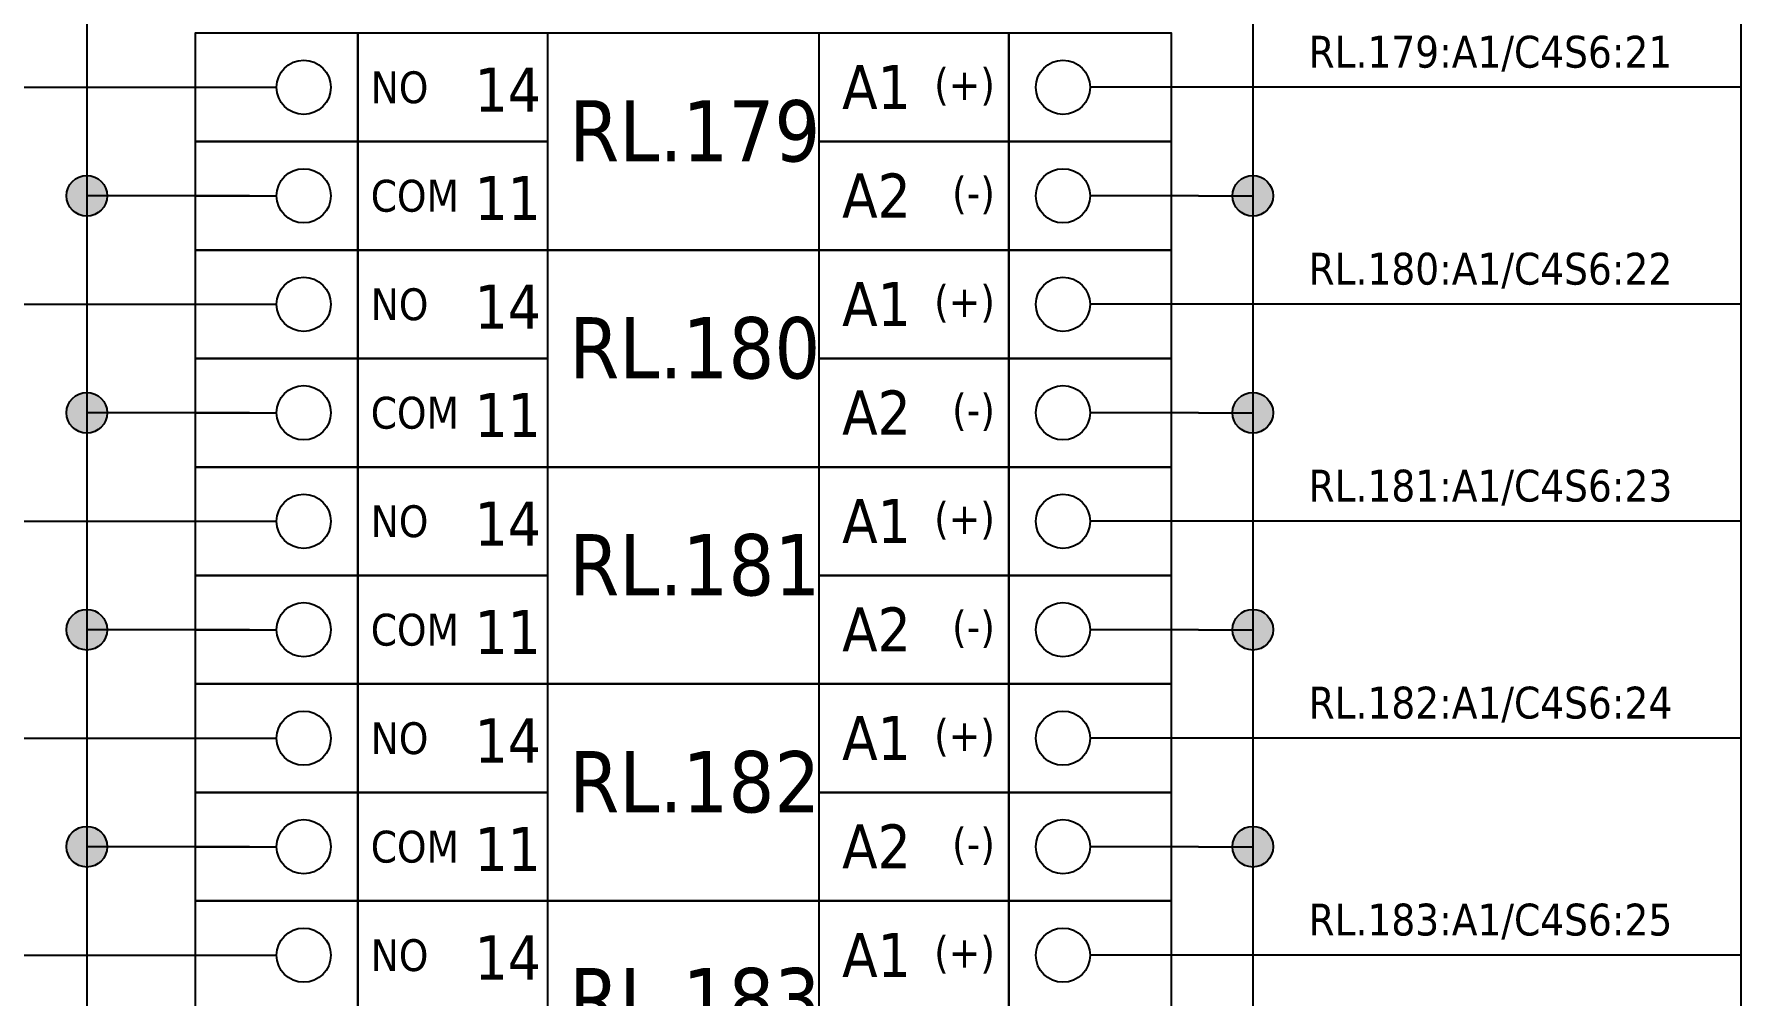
# Model space of a CAD drawing. Header units: millimetres. Extents: x 0 to 1792788, y -13 to 262234.
# Drawn here: x 236.1 to 299, y 99.5 to 135 of the extents above; entities that cross this region are included whole.
import ezdxf
from ezdxf.enums import TextEntityAlignment as Align

# ---------------------------------------------------------------- set-up
doc = ezdxf.new("R2010")
doc.units = ezdxf.units.MM
doc.linetypes.add('EPL_DASHDOT', pattern=[1, 0.8, -0.1, 0, -0.1])
for name, color, linetype, lineweight in [('EPLAN300', 5, 'Continuous', 25), ('EPLAN302', 5, 'Continuous', 25), ('EPLAN305', 5, 'Continuous', 25), ('EPLAN307', 134, 'EPL_DASHDOT', 25), ('EPLAN311', 7, 'Continuous', 25), ('EPLAN317', 7, 'Continuous', 25), ('EPLAN400', 5, 'Continuous', 35), ('EPLAN405', 7, 'Continuous', 25), ('EPLAN420', 7, 'Continuous', 35), ('EPLAN421', 5, 'Continuous', 35), ('EPLAN440', 73, 'Continuous', 35), ('EPLAN500', 7, 'Continuous', 35), ('EPLAN501', 7, 'Continuous', 35), ('EPLAN502', 7, 'Continuous', 35), ('EPLAN503', 7, 'Continuous', 35), ('EPLAN504', 7, 'Continuous', 35)]:
    doc.layers.add(name, color=color, linetype=linetype, lineweight=lineweight)
doc.styles.add('Tahoma', font='')
doc.styles.get('Tahoma').set_extended_font_data('Tahoma')

# ---------------------------------------------------------------- blocks, each defined once
blk = doc.blocks.new('EPLSYM_LibrarySPECIAL_Symbol17_Variant3_Placement1')
at = {"layer": 'EPLAN302', "lineweight": 25, "ltscale": 4}
blk.add_line((4, 0), (1, 0), dxfattribs=at)
blk.add_circle((0, 0), 1, dxfattribs=at)
at = {"layer": 'EPLAN420', "color": 7, "style": 'Tahoma'}
blk.add_attdef('17_20036', text='', height=1.6254, dxfattribs=at).set_placement((-1.5, -0.16254), align=Align.MIDDLE_RIGHT)
at = {"layer": 'EPLAN421', "color": 5, "style": 'Tahoma'}
blk.add_attdef('17_20039', text='', height=1.1739, dxfattribs=at).set_placement((3, 1), align=Align.BOTTOM_RIGHT)
blk = doc.blocks.new('EPLSYM_LibrarySPECIAL_Symbol17_Variant1_Placement1')
at = {"layer": 'EPLAN302', "lineweight": 25, "ltscale": 4}
blk.add_line((-4, 0), (-1, 0), dxfattribs=at)
blk.add_circle((0, 0), 1, dxfattribs=at)
at = {"layer": 'EPLAN420', "color": 7, "style": 'Tahoma'}
blk.add_attdef('17_20036', text='', height=1.6254, dxfattribs=at).set_placement((1.5, -0.16254), align=Align.MIDDLE_LEFT)
at = {"layer": 'EPLAN421', "color": 5, "style": 'Tahoma'}
blk.add_attdef('17_20039', text='', height=1.1739, dxfattribs=at).set_placement((-3, 1), align=Align.BOTTOM_LEFT)
blk = doc.blocks.new('EPLSYM_LibrarySPECIAL_Symbol2_Variant0_Placement1_18')
at = {"layer": 'EPLAN307', "lineweight": 25, "ltscale": 4}
blk.add_lwpolyline([(0, -8), (36, -8), (36, 0), (0, 0)], close=True, dxfattribs=at)
at = {"layer": 'EPLAN400', "color": 5, "style": 'Tahoma'}
blk.add_attdef('88_20010', text='', height=2.2575, dxfattribs=at).set_placement((-1.5, -0.9515), align=Align.TOP_CENTER)
at = {"layer": 'EPLAN500', "color": 7, "style": 'Tahoma'}
blk.add_attdef('88_20027', text='', height=1.6254, dxfattribs=at).set_placement((-1.5, -4.57508), align=Align.TOP_RIGHT)
at = {"layer": 'EPLAN501', "color": 7, "style": 'Tahoma'}
blk.add_attdef('88_20011', text='', height=1.6254, dxfattribs=at).set_placement((-1.5, -9.97508), align=Align.TOP_RIGHT)
at = {"layer": 'EPLAN502', "color": 7, "style": 'Tahoma'}
blk.add_attdef('88_20025', text='', height=1.6254, dxfattribs=at).set_placement((-1.5, -12.67508), align=Align.TOP_RIGHT)
at = {"layer": 'EPLAN503', "color": 7, "style": 'Tahoma'}
blk.add_attdef('88_20024', text='', height=1.6254, dxfattribs=at).set_placement((-1.5, -15.37508), align=Align.TOP_RIGHT)
at = {"layer": 'EPLAN504', "color": 7, "style": 'Tahoma'}
blk.add_attdef('88_20901[1]', text='', height=1.6254, dxfattribs=at).set_placement((-1.5, -7.27508), align=Align.TOP_RIGHT)
blk = doc.blocks.new('EPLSYM_LibrarySPECIAL_Symbol0_Variant0_Placement1_18')
at = {"layer": 'EPLAN305', "lineweight": 25, "ltscale": 4}
blk.add_lwpolyline([(0, -8), (36, -8), (36, 0), (0, 0)], close=True, dxfattribs=at)
at = {"layer": 'EPLAN400', "color": 5, "style": 'Tahoma'}
blk.add_attdef('17_20010', text='', height=2.2575, dxfattribs=at).set_placement((-1.5, -0.9515), align=Align.TOP_CENTER)
at = {"layer": 'EPLAN440', "color": 73, "style": 'Tahoma'}
blk.add_attdef('17_20300', text='', height=1.6254, dxfattribs=at).set_placement((-1.5, -4.57508), align=Align.TOP_RIGHT)
at = {"layer": 'EPLAN500', "color": 7, "style": 'Tahoma'}
blk.add_attdef('17_20027', text='', height=1.6254, dxfattribs=at).set_placement((-1.5, -7.27508), align=Align.TOP_RIGHT)
at = {"layer": 'EPLAN501', "color": 7, "style": 'Tahoma'}
blk.add_attdef('17_20011', text='', height=1.6254, dxfattribs=at).set_placement((-1.5, -12.67508), align=Align.TOP_RIGHT)
at = {"layer": 'EPLAN502', "color": 7, "style": 'Tahoma'}
blk.add_attdef('17_20025', text='', height=1.6254, dxfattribs=at).set_placement((-1.5, -15.37508), align=Align.TOP_RIGHT)
at = {"layer": 'EPLAN503', "color": 7, "style": 'Tahoma'}
blk.add_attdef('17_20024', text='', height=1.6254, dxfattribs=at).set_placement((-1.5, -18.07508), align=Align.TOP_RIGHT)
at = {"layer": 'EPLAN504', "color": 7, "style": 'Tahoma'}
blk.add_attdef('17_20901[1]', text='', height=1.6254, dxfattribs=at).set_placement((-1.5, -9.97508), align=Align.TOP_RIGHT)
blk = doc.blocks.new('EPLSYM_LibrarySPECIAL_Symbol2_Variant0_Placement1_19')
at = {"layer": 'EPLAN307', "lineweight": 25, "ltscale": 4}
blk.add_lwpolyline([(0, -8), (36, -8), (36, 0), (0, 0)], close=True, dxfattribs=at)
at = {"layer": 'EPLAN400', "color": 5, "style": 'Tahoma'}
blk.add_attdef('88_20010', text='', height=2.2575, dxfattribs=at).set_placement((-1.5, -0.9515), align=Align.TOP_CENTER)
at = {"layer": 'EPLAN500', "color": 7, "style": 'Tahoma'}
blk.add_attdef('88_20027', text='', height=1.6254, dxfattribs=at).set_placement((-1.5, -4.57508), align=Align.TOP_RIGHT)
at = {"layer": 'EPLAN501', "color": 7, "style": 'Tahoma'}
blk.add_attdef('88_20011', text='', height=1.6254, dxfattribs=at).set_placement((-1.5, -9.97508), align=Align.TOP_RIGHT)
at = {"layer": 'EPLAN502', "color": 7, "style": 'Tahoma'}
blk.add_attdef('88_20025', text='', height=1.6254, dxfattribs=at).set_placement((-1.5, -12.67508), align=Align.TOP_RIGHT)
at = {"layer": 'EPLAN503', "color": 7, "style": 'Tahoma'}
blk.add_attdef('88_20024', text='', height=1.6254, dxfattribs=at).set_placement((-1.5, -15.37508), align=Align.TOP_RIGHT)
at = {"layer": 'EPLAN504', "color": 7, "style": 'Tahoma'}
blk.add_attdef('88_20901[1]', text='', height=1.6254, dxfattribs=at).set_placement((-1.5, -7.27508), align=Align.TOP_RIGHT)
blk = doc.blocks.new('EPLSYM_LibrarySPECIAL_Symbol0_Variant0_Placement1_19')
at = {"layer": 'EPLAN305', "lineweight": 25, "ltscale": 4}
blk.add_lwpolyline([(0, -8), (36, -8), (36, 0), (0, 0)], close=True, dxfattribs=at)
at = {"layer": 'EPLAN400', "color": 5, "style": 'Tahoma'}
blk.add_attdef('17_20010', text='', height=2.2575, dxfattribs=at).set_placement((-1.5, -0.9515), align=Align.TOP_CENTER)
at = {"layer": 'EPLAN440', "color": 73, "style": 'Tahoma'}
blk.add_attdef('17_20300', text='', height=1.6254, dxfattribs=at).set_placement((-1.5, -4.57508), align=Align.TOP_RIGHT)
at = {"layer": 'EPLAN500', "color": 7, "style": 'Tahoma'}
blk.add_attdef('17_20027', text='', height=1.6254, dxfattribs=at).set_placement((-1.5, -7.27508), align=Align.TOP_RIGHT)
at = {"layer": 'EPLAN501', "color": 7, "style": 'Tahoma'}
blk.add_attdef('17_20011', text='', height=1.6254, dxfattribs=at).set_placement((-1.5, -12.67508), align=Align.TOP_RIGHT)
at = {"layer": 'EPLAN502', "color": 7, "style": 'Tahoma'}
blk.add_attdef('17_20025', text='', height=1.6254, dxfattribs=at).set_placement((-1.5, -15.37508), align=Align.TOP_RIGHT)
at = {"layer": 'EPLAN503', "color": 7, "style": 'Tahoma'}
blk.add_attdef('17_20024', text='', height=1.6254, dxfattribs=at).set_placement((-1.5, -18.07508), align=Align.TOP_RIGHT)
at = {"layer": 'EPLAN504', "color": 7, "style": 'Tahoma'}
blk.add_attdef('17_20901[1]', text='', height=1.6254, dxfattribs=at).set_placement((-1.5, -9.97508), align=Align.TOP_RIGHT)
blk = doc.blocks.new('EPLSYM_LibrarySPECIAL_Symbol2_Variant0_Placement1_20')
at = {"layer": 'EPLAN307', "lineweight": 25, "ltscale": 4}
blk.add_lwpolyline([(0, -8), (36, -8), (36, 0), (0, 0)], close=True, dxfattribs=at)
at = {"layer": 'EPLAN400', "color": 5, "style": 'Tahoma'}
blk.add_attdef('88_20010', text='', height=2.2575, dxfattribs=at).set_placement((-1.5, -0.9515), align=Align.TOP_CENTER)
at = {"layer": 'EPLAN500', "color": 7, "style": 'Tahoma'}
blk.add_attdef('88_20027', text='', height=1.6254, dxfattribs=at).set_placement((-1.5, -4.57508), align=Align.TOP_RIGHT)
at = {"layer": 'EPLAN501', "color": 7, "style": 'Tahoma'}
blk.add_attdef('88_20011', text='', height=1.6254, dxfattribs=at).set_placement((-1.5, -9.97508), align=Align.TOP_RIGHT)
at = {"layer": 'EPLAN502', "color": 7, "style": 'Tahoma'}
blk.add_attdef('88_20025', text='', height=1.6254, dxfattribs=at).set_placement((-1.5, -12.67508), align=Align.TOP_RIGHT)
at = {"layer": 'EPLAN503', "color": 7, "style": 'Tahoma'}
blk.add_attdef('88_20024', text='', height=1.6254, dxfattribs=at).set_placement((-1.5, -15.37508), align=Align.TOP_RIGHT)
at = {"layer": 'EPLAN504', "color": 7, "style": 'Tahoma'}
blk.add_attdef('88_20901[1]', text='', height=1.6254, dxfattribs=at).set_placement((-1.5, -7.27508), align=Align.TOP_RIGHT)
blk = doc.blocks.new('EPLSYM_LibrarySPECIAL_Symbol0_Variant0_Placement1_20')
at = {"layer": 'EPLAN305', "lineweight": 25, "ltscale": 4}
blk.add_lwpolyline([(0, -8), (36, -8), (36, 0), (0, 0)], close=True, dxfattribs=at)
at = {"layer": 'EPLAN400', "color": 5, "style": 'Tahoma'}
blk.add_attdef('17_20010', text='', height=2.2575, dxfattribs=at).set_placement((-1.5, -0.9515), align=Align.TOP_CENTER)
at = {"layer": 'EPLAN440', "color": 73, "style": 'Tahoma'}
blk.add_attdef('17_20300', text='', height=1.6254, dxfattribs=at).set_placement((-1.5, -4.57508), align=Align.TOP_RIGHT)
at = {"layer": 'EPLAN500', "color": 7, "style": 'Tahoma'}
blk.add_attdef('17_20027', text='', height=1.6254, dxfattribs=at).set_placement((-1.5, -7.27508), align=Align.TOP_RIGHT)
at = {"layer": 'EPLAN501', "color": 7, "style": 'Tahoma'}
blk.add_attdef('17_20011', text='', height=1.6254, dxfattribs=at).set_placement((-1.5, -12.67508), align=Align.TOP_RIGHT)
at = {"layer": 'EPLAN502', "color": 7, "style": 'Tahoma'}
blk.add_attdef('17_20025', text='', height=1.6254, dxfattribs=at).set_placement((-1.5, -15.37508), align=Align.TOP_RIGHT)
at = {"layer": 'EPLAN503', "color": 7, "style": 'Tahoma'}
blk.add_attdef('17_20024', text='', height=1.6254, dxfattribs=at).set_placement((-1.5, -18.07508), align=Align.TOP_RIGHT)
at = {"layer": 'EPLAN504', "color": 7, "style": 'Tahoma'}
blk.add_attdef('17_20901[1]', text='', height=1.6254, dxfattribs=at).set_placement((-1.5, -9.97508), align=Align.TOP_RIGHT)
blk = doc.blocks.new('EPLSYM_LibrarySPECIAL_Symbol2_Variant0_Placement1_21')
at = {"layer": 'EPLAN307', "lineweight": 25, "ltscale": 4}
blk.add_lwpolyline([(0, -8), (36, -8), (36, 0), (0, 0)], close=True, dxfattribs=at)
at = {"layer": 'EPLAN400', "color": 5, "style": 'Tahoma'}
blk.add_attdef('88_20010', text='', height=2.2575, dxfattribs=at).set_placement((-1.5, -0.9515), align=Align.TOP_CENTER)
at = {"layer": 'EPLAN500', "color": 7, "style": 'Tahoma'}
blk.add_attdef('88_20027', text='', height=1.6254, dxfattribs=at).set_placement((-1.5, -4.57508), align=Align.TOP_RIGHT)
at = {"layer": 'EPLAN501', "color": 7, "style": 'Tahoma'}
blk.add_attdef('88_20011', text='', height=1.6254, dxfattribs=at).set_placement((-1.5, -9.97508), align=Align.TOP_RIGHT)
at = {"layer": 'EPLAN502', "color": 7, "style": 'Tahoma'}
blk.add_attdef('88_20025', text='', height=1.6254, dxfattribs=at).set_placement((-1.5, -12.67508), align=Align.TOP_RIGHT)
at = {"layer": 'EPLAN503', "color": 7, "style": 'Tahoma'}
blk.add_attdef('88_20024', text='', height=1.6254, dxfattribs=at).set_placement((-1.5, -15.37508), align=Align.TOP_RIGHT)
at = {"layer": 'EPLAN504', "color": 7, "style": 'Tahoma'}
blk.add_attdef('88_20901[1]', text='', height=1.6254, dxfattribs=at).set_placement((-1.5, -7.27508), align=Align.TOP_RIGHT)
blk = doc.blocks.new('EPLSYM_LibrarySPECIAL_Symbol0_Variant0_Placement1_21')
at = {"layer": 'EPLAN305', "lineweight": 25, "ltscale": 4}
blk.add_lwpolyline([(0, -8), (36, -8), (36, 0), (0, 0)], close=True, dxfattribs=at)
at = {"layer": 'EPLAN400', "color": 5, "style": 'Tahoma'}
blk.add_attdef('17_20010', text='', height=2.2575, dxfattribs=at).set_placement((-1.5, -0.9515), align=Align.TOP_CENTER)
at = {"layer": 'EPLAN440', "color": 73, "style": 'Tahoma'}
blk.add_attdef('17_20300', text='', height=1.6254, dxfattribs=at).set_placement((-1.5, -4.57508), align=Align.TOP_RIGHT)
at = {"layer": 'EPLAN500', "color": 7, "style": 'Tahoma'}
blk.add_attdef('17_20027', text='', height=1.6254, dxfattribs=at).set_placement((-1.5, -7.27508), align=Align.TOP_RIGHT)
at = {"layer": 'EPLAN501', "color": 7, "style": 'Tahoma'}
blk.add_attdef('17_20011', text='', height=1.6254, dxfattribs=at).set_placement((-1.5, -12.67508), align=Align.TOP_RIGHT)
at = {"layer": 'EPLAN502', "color": 7, "style": 'Tahoma'}
blk.add_attdef('17_20025', text='', height=1.6254, dxfattribs=at).set_placement((-1.5, -15.37508), align=Align.TOP_RIGHT)
at = {"layer": 'EPLAN503', "color": 7, "style": 'Tahoma'}
blk.add_attdef('17_20024', text='', height=1.6254, dxfattribs=at).set_placement((-1.5, -18.07508), align=Align.TOP_RIGHT)
at = {"layer": 'EPLAN504', "color": 7, "style": 'Tahoma'}
blk.add_attdef('17_20901[1]', text='', height=1.6254, dxfattribs=at).set_placement((-1.5, -9.97508), align=Align.TOP_RIGHT)
blk = doc.blocks.new('EPLSYM_LibrarySPECIAL_Symbol2_Variant0_Placement1_22')
at = {"layer": 'EPLAN307', "lineweight": 25, "ltscale": 4}
blk.add_lwpolyline([(0, -8), (36, -8), (36, 0), (0, 0)], close=True, dxfattribs=at)
at = {"layer": 'EPLAN400', "color": 5, "style": 'Tahoma'}
blk.add_attdef('88_20010', text='', height=2.2575, dxfattribs=at).set_placement((-1.5, -0.9515), align=Align.TOP_CENTER)
at = {"layer": 'EPLAN500', "color": 7, "style": 'Tahoma'}
blk.add_attdef('88_20027', text='', height=1.6254, dxfattribs=at).set_placement((-1.5, -4.57508), align=Align.TOP_RIGHT)
at = {"layer": 'EPLAN501', "color": 7, "style": 'Tahoma'}
blk.add_attdef('88_20011', text='', height=1.6254, dxfattribs=at).set_placement((-1.5, -9.97508), align=Align.TOP_RIGHT)
at = {"layer": 'EPLAN502', "color": 7, "style": 'Tahoma'}
blk.add_attdef('88_20025', text='', height=1.6254, dxfattribs=at).set_placement((-1.5, -12.67508), align=Align.TOP_RIGHT)
at = {"layer": 'EPLAN503', "color": 7, "style": 'Tahoma'}
blk.add_attdef('88_20024', text='', height=1.6254, dxfattribs=at).set_placement((-1.5, -15.37508), align=Align.TOP_RIGHT)
at = {"layer": 'EPLAN504', "color": 7, "style": 'Tahoma'}
blk.add_attdef('88_20901[1]', text='', height=1.6254, dxfattribs=at).set_placement((-1.5, -7.27508), align=Align.TOP_RIGHT)
blk = doc.blocks.new('EPLSYM_LibrarySPECIAL_Symbol0_Variant0_Placement1_22')
at = {"layer": 'EPLAN305', "lineweight": 25, "ltscale": 4}
blk.add_lwpolyline([(0, -8), (36, -8), (36, 0), (0, 0)], close=True, dxfattribs=at)
at = {"layer": 'EPLAN400', "color": 5, "style": 'Tahoma'}
blk.add_attdef('17_20010', text='', height=2.2575, dxfattribs=at).set_placement((-1.5, -0.9515), align=Align.TOP_CENTER)
at = {"layer": 'EPLAN440', "color": 73, "style": 'Tahoma'}
blk.add_attdef('17_20300', text='', height=1.6254, dxfattribs=at).set_placement((-1.5, -4.57508), align=Align.TOP_RIGHT)
at = {"layer": 'EPLAN500', "color": 7, "style": 'Tahoma'}
blk.add_attdef('17_20027', text='', height=1.6254, dxfattribs=at).set_placement((-1.5, -7.27508), align=Align.TOP_RIGHT)
at = {"layer": 'EPLAN501', "color": 7, "style": 'Tahoma'}
blk.add_attdef('17_20011', text='', height=1.6254, dxfattribs=at).set_placement((-1.5, -12.67508), align=Align.TOP_RIGHT)
at = {"layer": 'EPLAN502', "color": 7, "style": 'Tahoma'}
blk.add_attdef('17_20025', text='', height=1.6254, dxfattribs=at).set_placement((-1.5, -15.37508), align=Align.TOP_RIGHT)
at = {"layer": 'EPLAN503', "color": 7, "style": 'Tahoma'}
blk.add_attdef('17_20024', text='', height=1.6254, dxfattribs=at).set_placement((-1.5, -18.07508), align=Align.TOP_RIGHT)
at = {"layer": 'EPLAN504', "color": 7, "style": 'Tahoma'}
blk.add_attdef('17_20901[1]', text='', height=1.6254, dxfattribs=at).set_placement((-1.5, -9.97508), align=Align.TOP_RIGHT)
blk = doc.blocks.new('EPLSYM_LibrarySPECIAL_Symbol308_Variant0_Placement0')
at = {"layer": 'EPLAN405', "color": 7, "style": 'Tahoma'}
for tag, p in [('17_31011', (1.5, 6.35)), ('17_31002', (1.5, 0.5))]:
    blk.add_attdef(tag, text='', height=1.174, dxfattribs=at).set_placement(p, align=Align.BOTTOM_LEFT)
for tag, p in [('17_31004', (1.5, 4.4)), ('17_31003', (1.5, 2.45))]:
    blk.add_attdef(tag, p, '', height=1.174, dxfattribs=at)

msp = doc.modelspace()

# ---------------------------------------------------------------- hatches: boundary and pattern name
at = {"layer": 'EPLAN311', "linetype": 'Continuous', "lineweight": 25, "ltscale": 4}
h = msp.add_hatch(color=7, dxfattribs=at)
edge = h.paths.add_edge_path(flags=0)
edge.add_arc((238, 129), 0.75, 0, 360)
h = msp.add_hatch(color=7, dxfattribs=at)
edge = h.paths.add_edge_path(flags=0)
edge.add_arc((281, 129), 0.75, 0, 360)
h = msp.add_hatch(color=7, dxfattribs=at)
edge = h.paths.add_edge_path(flags=0)
edge.add_arc((238, 121), 0.75, 0, 360)
h = msp.add_hatch(color=7, dxfattribs=at)
edge = h.paths.add_edge_path(flags=0)
edge.add_arc((281, 121), 0.75, 0, 360)
h = msp.add_hatch(color=7, dxfattribs=at)
edge = h.paths.add_edge_path(flags=0)
edge.add_arc((238, 113), 0.75, 0, 360)
h = msp.add_hatch(color=7, dxfattribs=at)
edge = h.paths.add_edge_path(flags=0)
edge.add_arc((281, 113), 0.75, 0, 360)
h = msp.add_hatch(color=7, dxfattribs=at)
edge = h.paths.add_edge_path(flags=0)
edge.add_arc((238, 105), 0.75, 0, 360)
h = msp.add_hatch(color=7, dxfattribs=at)
edge = h.paths.add_edge_path(flags=0)
edge.add_arc((281, 105), 0.75, 0, 360)

# ---------------------------------------------------------------- linework, layer by layer
at = {"layer": 'EPLAN300', "lineweight": 25, "ltscale": 4}
for points in [[(242, 131), (248, 131), (248, 135), (242, 135)], [(248, 127), (272, 127), (272, 135), (248, 135)], [(248, 131), (255, 131), (255, 135), (248, 135)], [(265, 131), (272, 131), (272, 135), (265, 135)], [(272, 131), (278, 131), (278, 135), (272, 135)], [(242, 127), (248, 127), (248, 131), (242, 131)], [(248, 127), (255, 127), (255, 131), (248, 131)], [(265, 127), (272, 127), (272, 131), (265, 131)], [(272, 127), (278, 127), (278, 131), (272, 131)], [(242, 123), (248, 123), (248, 127), (242, 127)], [(248, 119), (272, 119), (272, 127), (248, 127)], [(248, 123), (255, 123), (255, 127), (248, 127)], [(265, 123), (272, 123), (272, 127), (265, 127)], [(272, 123), (278, 123), (278, 127), (272, 127)], [(242, 119), (248, 119), (248, 123), (242, 123)], [(248, 119), (255, 119), (255, 123), (248, 123)], [(265, 119), (272, 119), (272, 123), (265, 123)], [(272, 119), (278, 119), (278, 123), (272, 123)], [(242, 115), (248, 115), (248, 119), (242, 119)], [(248, 111), (272, 111), (272, 119), (248, 119)], [(248, 115), (255, 115), (255, 119), (248, 119)], [(265, 115), (272, 115), (272, 119), (265, 119)], [(272, 115), (278, 115), (278, 119), (272, 119)], [(242, 111), (248, 111), (248, 115), (242, 115)], [(248, 111), (255, 111), (255, 115), (248, 115)], [(265, 111), (272, 111), (272, 115), (265, 115)], [(272, 111), (278, 111), (278, 115), (272, 115)], [(242, 107), (248, 107), (248, 111), (242, 111)], [(248, 103), (272, 103), (272, 111), (248, 111)], [(248, 107), (255, 107), (255, 111), (248, 111)], [(265, 107), (272, 107), (272, 111), (265, 111)], [(272, 107), (278, 107), (278, 111), (272, 111)], [(242, 103), (248, 103), (248, 107), (242, 107)], [(248, 103), (255, 103), (255, 107), (248, 107)], [(265, 103), (272, 103), (272, 107), (265, 107)], [(272, 103), (278, 103), (278, 107), (272, 107)], [(242, 99), (248, 99), (248, 103), (242, 103)], [(248, 95), (272, 95), (272, 103), (248, 103)], [(248, 99), (255, 99), (255, 103), (248, 103)], [(265, 99), (272, 99), (272, 103), (265, 103)], [(272, 99), (278, 99), (278, 103), (272, 103)]]:
    msp.add_lwpolyline(points, close=True, dxfattribs=at)
at = {"layer": 'EPLAN311', "ltscale": 4}
for p, q in [((238, 137), (238, 129)), ((281, 137), (281, 129)), ((299, 133), (297, 133)), ((238, 129), (238, 121)), ((244, 129), (240, 129)), ((279, 129), (276, 129)), ((281, 129), (281, 121)), ((299, 125), (297, 125)), ((238, 121), (238, 113)), ((244, 121), (240, 121)), ((279, 121), (276, 121)), ((281, 121), (281, 113)), ((299, 117), (297, 117)), ((238, 113), (238, 105)), ((244, 113), (240, 113)), ((279, 113), (276, 113)), ((281, 113), (281, 105)), ((299, 109), (297, 109)), ((238, 105), (238, 97)), ((244, 105), (240, 105)), ((279, 105), (276, 105)), ((281, 105), (281, 97)), ((299, 101), (297, 101))]:
    msp.add_line(p, q, dxfattribs=at)
at = {"layer": 'EPLAN311', "color": 7, "ltscale": 4}
for p, q in [((184.05, 133), (244, 133)), ((299, 133), (276, 133)), ((184.05, 125), (244, 125)), ((299, 125), (276, 125)), ((184.05, 117), (244, 117)), ((299, 117), (276, 117)), ((184.05, 109), (244, 109)), ((299, 109), (276, 109)), ((184.05, 101), (244, 101)), ((299, 101), (276, 101))]:
    msp.add_line(p, q, dxfattribs=at)
at = {"layer": 'EPLAN311', "color": 7, "linetype": 'Continuous', "lineweight": 25, "ltscale": 4}
for p, q in [((238, 131), (238, 127)), ((281, 131), (281, 127)), ((240, 129), (238, 129)), ((279, 129), (281, 129)), ((238, 123), (238, 119)), ((281, 123), (281, 119)), ((240, 121), (238, 121)), ((279, 121), (281, 121)), ((238, 115), (238, 111)), ((281, 115), (281, 111)), ((240, 113), (238, 113)), ((279, 113), (281, 113)), ((238, 107), (238, 103)), ((281, 107), (281, 103)), ((240, 105), (238, 105)), ((279, 105), (281, 105))]:
    msp.add_line(p, q, dxfattribs=at)
for centre in [(238, 129), (281, 129), (238, 121), (281, 121), (238, 113), (281, 113), (238, 105), (281, 105)]:
    msp.add_circle(centre, 0.75, dxfattribs=at)
at = {"layer": 'EPLAN317', "lineweight": 25, "ltscale": 4}
for p, q in [((299, 141), (299, 133)), ((299, 135), (299, 131)), ((299, 133), (299, 125)), ((299, 127), (299, 123)), ((299, 125), (299, 117)), ((299, 119), (299, 115)), ((299, 117), (299, 109)), ((299, 111), (299, 107)), ((299, 109), (299, 101)), ((299, 103), (299, 99)), ((299, 101), (299, 93))]:
    msp.add_line(p, q, dxfattribs=at)

# ---------------------------------------------------------------- block references
for name, p in [('EPLSYM_LibrarySPECIAL_Symbol2_Variant0_Placement1_18', (242, 135)), ('EPLSYM_LibrarySPECIAL_Symbol2_Variant0_Placement1_19', (242, 127)), ('EPLSYM_LibrarySPECIAL_Symbol2_Variant0_Placement1_20', (242, 119)), ('EPLSYM_LibrarySPECIAL_Symbol2_Variant0_Placement1_21', (242, 111)), ('EPLSYM_LibrarySPECIAL_Symbol2_Variant0_Placement1_22', (242, 103))]:
    msp.add_blockref(name, p)
ref = msp.add_blockref('EPLSYM_LibrarySPECIAL_Symbol0_Variant0_Placement1_18', (242, 135))
ref.add_attrib('17_20010', 'RL.179', dxfattribs={"layer": 'EPLAN400', "color": 5, "height": 2.2575, "style": 'Tahoma'}).set_placement((260.419, 132.525), align=Align.TOP_CENTER)
ref = msp.add_blockref('EPLSYM_LibrarySPECIAL_Symbol308_Variant0_Placement0', (283, 133))
ref.add_attrib('17_31011', 'RL.179:A1/C4S6:21', dxfattribs={"layer": 'EPLAN405', "color": 7, "height": 1.1739, "style": 'Tahoma'}).set_placement((283.055, 133.374), align=Align.BOTTOM_LEFT)
ref = msp.add_blockref('EPLSYM_LibrarySPECIAL_Symbol17_Variant1_Placement1', (246, 133))
ref.add_attrib('17_20039', 'NO', dxfattribs={"layer": 'EPLAN421', "color": 5, "height": 1.1739, "style": 'Tahoma'}).set_placement((248.471, 132.063), align=Align.BOTTOM_LEFT)
ref.add_attrib('17_20036', '14', dxfattribs={"layer": 'EPLAN420', "color": 7, "height": 1.6254, "style": 'Tahoma'}).set_placement((252.304, 132.915), align=Align.MIDDLE_LEFT)
ref = msp.add_blockref('EPLSYM_LibrarySPECIAL_Symbol17_Variant3_Placement1', (274, 133))
ref.add_attrib('17_20039', '(+)', dxfattribs={"layer": 'EPLAN421', "color": 5, "height": 1.1739, "style": 'Tahoma'}).set_placement((271.49, 132.182), align=Align.BOTTOM_RIGHT)
ref.add_attrib('17_20036', 'A1', dxfattribs={"layer": 'EPLAN420', "color": 7, "height": 1.6254, "style": 'Tahoma'}).set_placement((268.386, 133.01), align=Align.MIDDLE_RIGHT)
ref = msp.add_blockref('EPLSYM_LibrarySPECIAL_Symbol17_Variant1_Placement1', (246, 129))
ref.add_attrib('17_20039', 'COM', dxfattribs={"layer": 'EPLAN421', "color": 5, "height": 1.1739, "style": 'Tahoma'}).set_placement((248.471, 128.063), align=Align.BOTTOM_LEFT)
ref.add_attrib('17_20036', '11', dxfattribs={"layer": 'EPLAN420', "color": 7, "height": 1.6254, "style": 'Tahoma'}).set_placement((252.304, 128.915), align=Align.MIDDLE_LEFT)
ref = msp.add_blockref('EPLSYM_LibrarySPECIAL_Symbol17_Variant3_Placement1', (274, 129))
ref.add_attrib('17_20039', '(-)', dxfattribs={"layer": 'EPLAN421', "color": 5, "height": 1.1739, "style": 'Tahoma'}).set_placement((271.49, 128.182), align=Align.BOTTOM_RIGHT)
ref.add_attrib('17_20036', 'A2', dxfattribs={"layer": 'EPLAN420', "color": 7, "height": 1.6254, "style": 'Tahoma'}).set_placement((268.386, 129.01), align=Align.MIDDLE_RIGHT)
ref = msp.add_blockref('EPLSYM_LibrarySPECIAL_Symbol0_Variant0_Placement1_19', (242, 127))
ref.add_attrib('17_20010', 'RL.180', dxfattribs={"layer": 'EPLAN400', "color": 5, "height": 2.2575, "style": 'Tahoma'}).set_placement((260.419, 124.525), align=Align.TOP_CENTER)
ref = msp.add_blockref('EPLSYM_LibrarySPECIAL_Symbol308_Variant0_Placement0', (283, 125))
ref.add_attrib('17_31011', 'RL.180:A1/C4S6:22', dxfattribs={"layer": 'EPLAN405', "color": 7, "height": 1.1739, "style": 'Tahoma'}).set_placement((283.055, 125.374), align=Align.BOTTOM_LEFT)
ref = msp.add_blockref('EPLSYM_LibrarySPECIAL_Symbol17_Variant1_Placement1', (246, 125))
ref.add_attrib('17_20039', 'NO', dxfattribs={"layer": 'EPLAN421', "color": 5, "height": 1.1739, "style": 'Tahoma'}).set_placement((248.471, 124.063), align=Align.BOTTOM_LEFT)
ref.add_attrib('17_20036', '14', dxfattribs={"layer": 'EPLAN420', "color": 7, "height": 1.6254, "style": 'Tahoma'}).set_placement((252.304, 124.915), align=Align.MIDDLE_LEFT)
ref = msp.add_blockref('EPLSYM_LibrarySPECIAL_Symbol17_Variant3_Placement1', (274, 125))
ref.add_attrib('17_20039', '(+)', dxfattribs={"layer": 'EPLAN421', "color": 5, "height": 1.1739, "style": 'Tahoma'}).set_placement((271.49, 124.182), align=Align.BOTTOM_RIGHT)
ref.add_attrib('17_20036', 'A1', dxfattribs={"layer": 'EPLAN420', "color": 7, "height": 1.6254, "style": 'Tahoma'}).set_placement((268.386, 125.01), align=Align.MIDDLE_RIGHT)
ref = msp.add_blockref('EPLSYM_LibrarySPECIAL_Symbol17_Variant1_Placement1', (246, 121))
ref.add_attrib('17_20039', 'COM', dxfattribs={"layer": 'EPLAN421', "color": 5, "height": 1.1739, "style": 'Tahoma'}).set_placement((248.471, 120.063), align=Align.BOTTOM_LEFT)
ref.add_attrib('17_20036', '11', dxfattribs={"layer": 'EPLAN420', "color": 7, "height": 1.6254, "style": 'Tahoma'}).set_placement((252.304, 120.915), align=Align.MIDDLE_LEFT)
ref = msp.add_blockref('EPLSYM_LibrarySPECIAL_Symbol17_Variant3_Placement1', (274, 121))
ref.add_attrib('17_20039', '(-)', dxfattribs={"layer": 'EPLAN421', "color": 5, "height": 1.1739, "style": 'Tahoma'}).set_placement((271.49, 120.182), align=Align.BOTTOM_RIGHT)
ref.add_attrib('17_20036', 'A2', dxfattribs={"layer": 'EPLAN420', "color": 7, "height": 1.6254, "style": 'Tahoma'}).set_placement((268.386, 121.01), align=Align.MIDDLE_RIGHT)
ref = msp.add_blockref('EPLSYM_LibrarySPECIAL_Symbol0_Variant0_Placement1_20', (242, 119))
ref.add_attrib('17_20010', 'RL.181', dxfattribs={"layer": 'EPLAN400', "color": 5, "height": 2.2575, "style": 'Tahoma'}).set_placement((260.419, 116.525), align=Align.TOP_CENTER)
ref = msp.add_blockref('EPLSYM_LibrarySPECIAL_Symbol308_Variant0_Placement0', (283, 117))
ref.add_attrib('17_31011', 'RL.181:A1/C4S6:23', dxfattribs={"layer": 'EPLAN405', "color": 7, "height": 1.1739, "style": 'Tahoma'}).set_placement((283.055, 117.374), align=Align.BOTTOM_LEFT)
ref = msp.add_blockref('EPLSYM_LibrarySPECIAL_Symbol17_Variant1_Placement1', (246, 117))
ref.add_attrib('17_20039', 'NO', dxfattribs={"layer": 'EPLAN421', "color": 5, "height": 1.1739, "style": 'Tahoma'}).set_placement((248.471, 116.063), align=Align.BOTTOM_LEFT)
ref.add_attrib('17_20036', '14', dxfattribs={"layer": 'EPLAN420', "color": 7, "height": 1.6254, "style": 'Tahoma'}).set_placement((252.304, 116.915), align=Align.MIDDLE_LEFT)
ref = msp.add_blockref('EPLSYM_LibrarySPECIAL_Symbol17_Variant3_Placement1', (274, 117))
ref.add_attrib('17_20039', '(+)', dxfattribs={"layer": 'EPLAN421', "color": 5, "height": 1.1739, "style": 'Tahoma'}).set_placement((271.49, 116.182), align=Align.BOTTOM_RIGHT)
ref.add_attrib('17_20036', 'A1', dxfattribs={"layer": 'EPLAN420', "color": 7, "height": 1.6254, "style": 'Tahoma'}).set_placement((268.386, 117.01), align=Align.MIDDLE_RIGHT)
ref = msp.add_blockref('EPLSYM_LibrarySPECIAL_Symbol17_Variant1_Placement1', (246, 113))
ref.add_attrib('17_20039', 'COM', dxfattribs={"layer": 'EPLAN421', "color": 5, "height": 1.1739, "style": 'Tahoma'}).set_placement((248.471, 112.063), align=Align.BOTTOM_LEFT)
ref.add_attrib('17_20036', '11', dxfattribs={"layer": 'EPLAN420', "color": 7, "height": 1.6254, "style": 'Tahoma'}).set_placement((252.304, 112.915), align=Align.MIDDLE_LEFT)
ref = msp.add_blockref('EPLSYM_LibrarySPECIAL_Symbol17_Variant3_Placement1', (274, 113))
ref.add_attrib('17_20039', '(-)', dxfattribs={"layer": 'EPLAN421', "color": 5, "height": 1.1739, "style": 'Tahoma'}).set_placement((271.49, 112.182), align=Align.BOTTOM_RIGHT)
ref.add_attrib('17_20036', 'A2', dxfattribs={"layer": 'EPLAN420', "color": 7, "height": 1.6254, "style": 'Tahoma'}).set_placement((268.386, 113.01), align=Align.MIDDLE_RIGHT)
ref = msp.add_blockref('EPLSYM_LibrarySPECIAL_Symbol0_Variant0_Placement1_21', (242, 111))
ref.add_attrib('17_20010', 'RL.182', dxfattribs={"layer": 'EPLAN400', "color": 5, "height": 2.2575, "style": 'Tahoma'}).set_placement((260.419, 108.525), align=Align.TOP_CENTER)
ref = msp.add_blockref('EPLSYM_LibrarySPECIAL_Symbol308_Variant0_Placement0', (283, 109))
ref.add_attrib('17_31011', 'RL.182:A1/C4S6:24', dxfattribs={"layer": 'EPLAN405', "color": 7, "height": 1.1739, "style": 'Tahoma'}).set_placement((283.055, 109.374), align=Align.BOTTOM_LEFT)
ref = msp.add_blockref('EPLSYM_LibrarySPECIAL_Symbol17_Variant1_Placement1', (246, 109))
ref.add_attrib('17_20039', 'NO', dxfattribs={"layer": 'EPLAN421', "color": 5, "height": 1.1739, "style": 'Tahoma'}).set_placement((248.471, 108.063), align=Align.BOTTOM_LEFT)
ref.add_attrib('17_20036', '14', dxfattribs={"layer": 'EPLAN420', "color": 7, "height": 1.6254, "style": 'Tahoma'}).set_placement((252.304, 108.915), align=Align.MIDDLE_LEFT)
ref = msp.add_blockref('EPLSYM_LibrarySPECIAL_Symbol17_Variant3_Placement1', (274, 109))
ref.add_attrib('17_20039', '(+)', dxfattribs={"layer": 'EPLAN421', "color": 5, "height": 1.1739, "style": 'Tahoma'}).set_placement((271.49, 108.182), align=Align.BOTTOM_RIGHT)
ref.add_attrib('17_20036', 'A1', dxfattribs={"layer": 'EPLAN420', "color": 7, "height": 1.6254, "style": 'Tahoma'}).set_placement((268.386, 109.01), align=Align.MIDDLE_RIGHT)
ref = msp.add_blockref('EPLSYM_LibrarySPECIAL_Symbol17_Variant1_Placement1', (246, 105))
ref.add_attrib('17_20039', 'COM', dxfattribs={"layer": 'EPLAN421', "color": 5, "height": 1.1739, "style": 'Tahoma'}).set_placement((248.471, 104.063), align=Align.BOTTOM_LEFT)
ref.add_attrib('17_20036', '11', dxfattribs={"layer": 'EPLAN420', "color": 7, "height": 1.6254, "style": 'Tahoma'}).set_placement((252.304, 104.915), align=Align.MIDDLE_LEFT)
ref = msp.add_blockref('EPLSYM_LibrarySPECIAL_Symbol17_Variant3_Placement1', (274, 105))
ref.add_attrib('17_20039', '(-)', dxfattribs={"layer": 'EPLAN421', "color": 5, "height": 1.1739, "style": 'Tahoma'}).set_placement((271.49, 104.182), align=Align.BOTTOM_RIGHT)
ref.add_attrib('17_20036', 'A2', dxfattribs={"layer": 'EPLAN420', "color": 7, "height": 1.6254, "style": 'Tahoma'}).set_placement((268.386, 105.01), align=Align.MIDDLE_RIGHT)
ref = msp.add_blockref('EPLSYM_LibrarySPECIAL_Symbol0_Variant0_Placement1_22', (242, 103))
ref.add_attrib('17_20010', 'RL.183', dxfattribs={"layer": 'EPLAN400', "color": 5, "height": 2.2575, "style": 'Tahoma'}).set_placement((260.419, 100.525), align=Align.TOP_CENTER)
ref = msp.add_blockref('EPLSYM_LibrarySPECIAL_Symbol308_Variant0_Placement0', (283, 101))
ref.add_attrib('17_31011', 'RL.183:A1/C4S6:25', dxfattribs={"layer": 'EPLAN405', "color": 7, "height": 1.1739, "style": 'Tahoma'}).set_placement((283.055, 101.374), align=Align.BOTTOM_LEFT)
ref = msp.add_blockref('EPLSYM_LibrarySPECIAL_Symbol17_Variant1_Placement1', (246, 101))
ref.add_attrib('17_20039', 'NO', dxfattribs={"layer": 'EPLAN421', "color": 5, "height": 1.1739, "style": 'Tahoma'}).set_placement((248.471, 100.063), align=Align.BOTTOM_LEFT)
ref.add_attrib('17_20036', '14', dxfattribs={"layer": 'EPLAN420', "color": 7, "height": 1.6254, "style": 'Tahoma'}).set_placement((252.304, 100.915), align=Align.MIDDLE_LEFT)
ref = msp.add_blockref('EPLSYM_LibrarySPECIAL_Symbol17_Variant3_Placement1', (274, 101))
ref.add_attrib('17_20039', '(+)', dxfattribs={"layer": 'EPLAN421', "color": 5, "height": 1.1739, "style": 'Tahoma'}).set_placement((271.49, 100.182), align=Align.BOTTOM_RIGHT)
ref.add_attrib('17_20036', 'A1', dxfattribs={"layer": 'EPLAN420', "color": 7, "height": 1.6254, "style": 'Tahoma'}).set_placement((268.386, 101.01), align=Align.MIDDLE_RIGHT)

doc.saveas('drawing.dxf')
